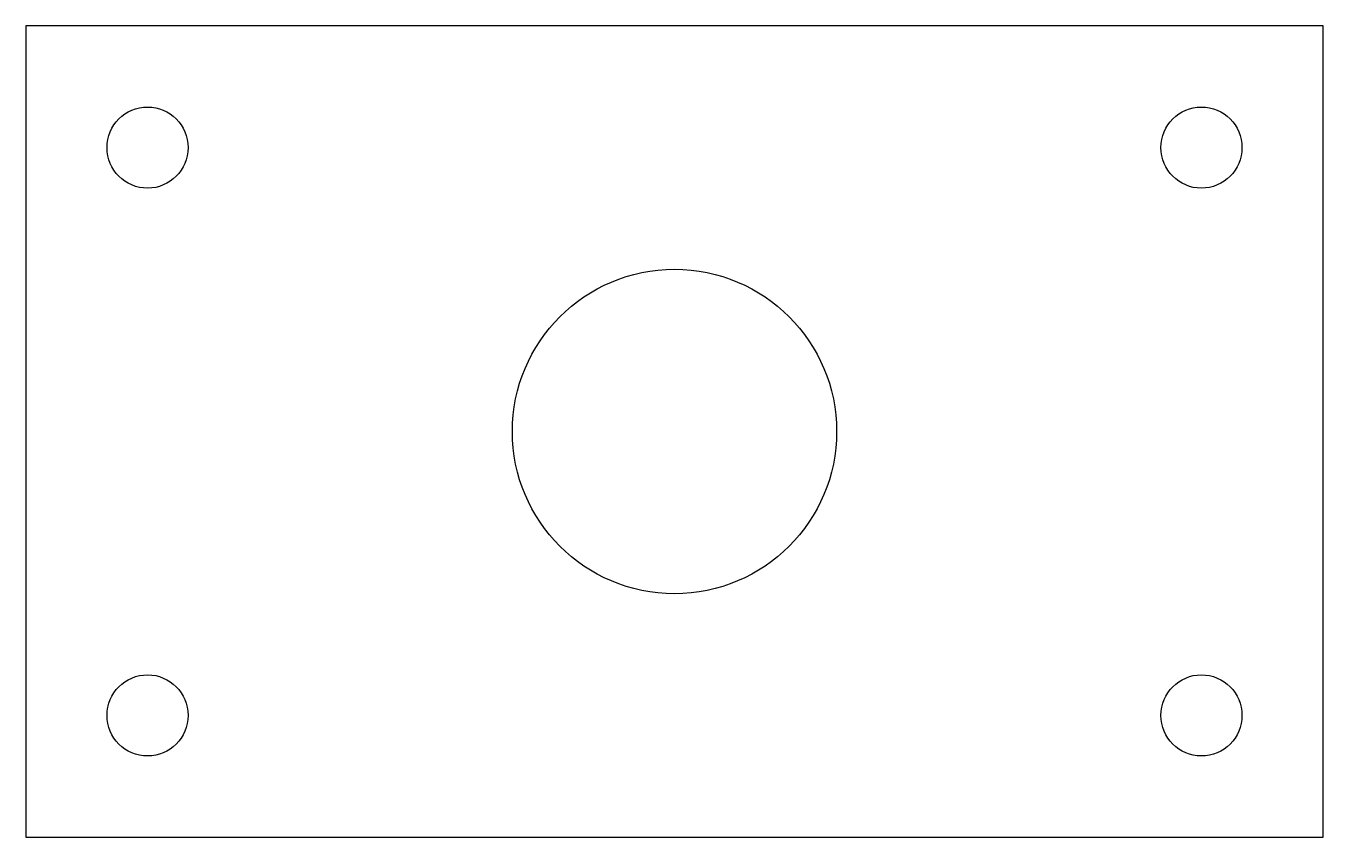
# Model space of a CAD drawing. Header units: inches. Extents: x 0 to 8, y 0 to 5.
import ezdxf

# ---------------------------------------------------------------- set-up
doc = ezdxf.new("R2010")
doc.units = ezdxf.units.IN

msp = doc.modelspace()

# ---------------------------------------------------------------- linework, layer by layer
msp.add_lwpolyline([(0, 0), (8, 0), (8, 5), (0, 5)], close=True)
for centre, radius in [((0.75, 4.25), 0.25), ((7.25, 4.25), 0.25), ((4, 2.5), 1), ((0.75, 0.75), 0.25), ((7.25, 0.75), 0.25)]:
    msp.add_circle(centre, radius)

doc.saveas('drawing.dxf')
